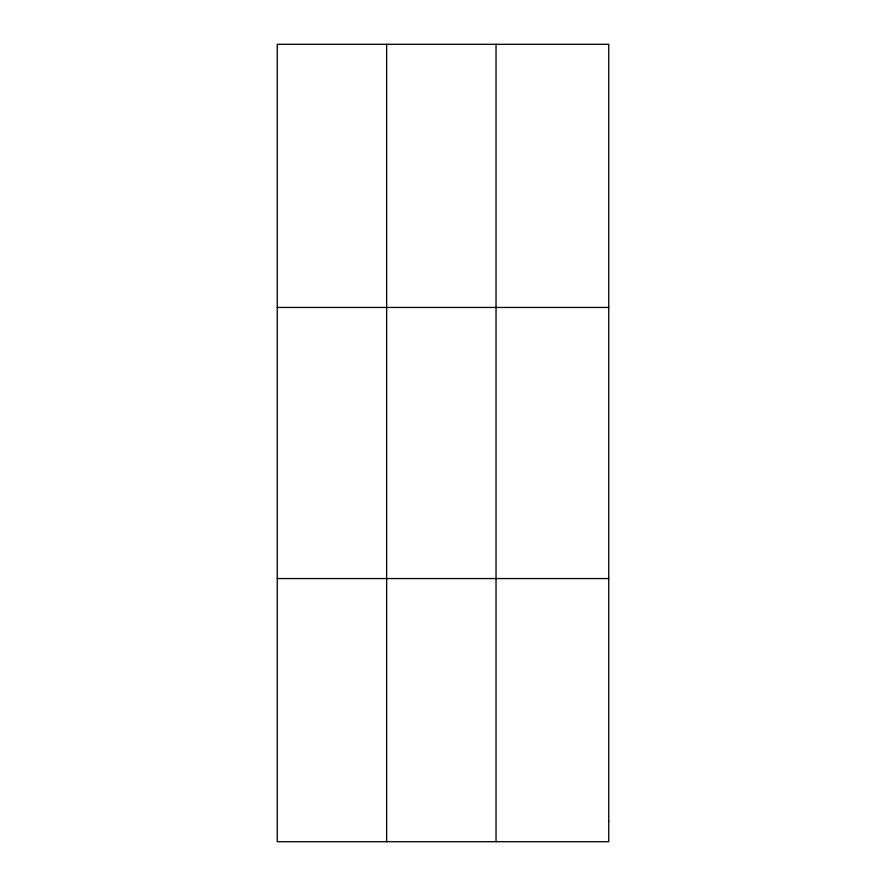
<?xml version="1.0" encoding="UTF-8"?>
<svg xmlns="http://www.w3.org/2000/svg" width="886" height="886" viewBox="0 0 886 886"><rect width="100%" height="100%" fill="white"/><g stroke="black" fill="none" stroke-linecap="round" stroke-linejoin="round"><path stroke-width="1.33" d="M277.252 307.442L608.748 307.442M277.252 578.558L608.748 578.558M496.038 44.3L496.038 841.7M386.65 44.3L386.65 841.7M608.748 821.455L608.748 841.7L277.252 841.7L277.252 44.3L608.748 44.3L608.748 821.455"/></g></svg>
